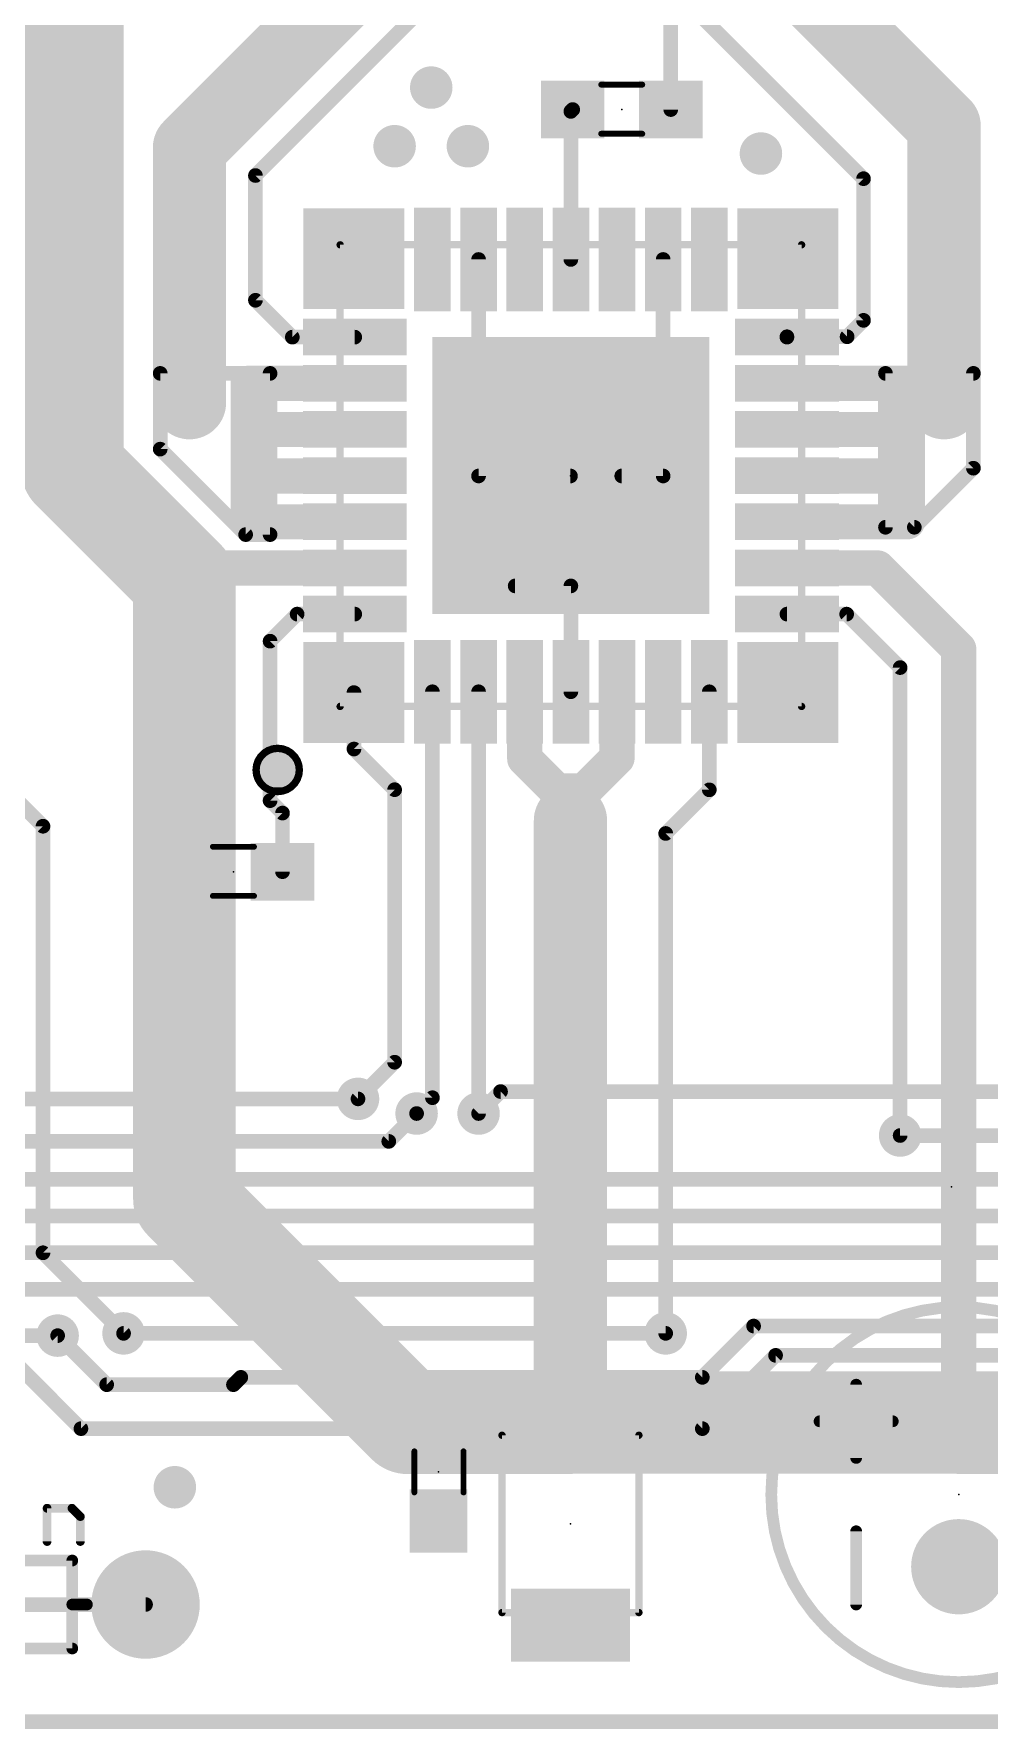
# Model space of a CAD drawing. Extents: x -8 to 102, y -79 to 54.
# Drawn here: x 50.9 to 67.46, y -0.13 to 29.25 of the extents above; entities that cross this region are included whole.
import ezdxf

# ---------------------------------------------------------------- set-up
doc = ezdxf.new("R2010")
doc.units = 0
for name, color, linetype in [('1', 12, 'CONTINUOUS'), ('16', 132, 'CONTINUOUS'), ('17', 110, 'CONTINUOUS'), ('18', 110, 'CONTINUOUS'), ('20', 53, 'CONTINUOUS'), ('21', 41, 'CONTINUOUS'), ('23', 53, 'CONTINUOUS'), ('51', 53, 'CONTINUOUS')]:
    doc.layers.add(name, color=color, linetype=linetype)

# ---------------------------------------------------------------- blocks, each defined once
blk = doc.blocks.new('RECT')
blk.add_solid([(-0.5, -0.5), (0.5, -0.5), (-0.5, 0.5), (0.5, 0.5)])
blk = doc.blocks.new('SQUAREP')
blk.add_solid([(-0.5, -0.5), (0.5, -0.5), (-0.5, 0.5), (0.5, 0.5)])
blk = doc.blocks.new('ROUNDP')
at = {"const_width": 0.5}
blk.add_lwpolyline([(0, -0.25, 1), (0, 0.25, 1), (0, -0.25)], format="xyb", dxfattribs=at)
blk = doc.blocks.new('ROUNDV')
at = {"const_width": 0.5}
blk.add_lwpolyline([(0, -0.25, 1), (0, 0.25, 1), (0, -0.25)], format="xyb", dxfattribs=at)

msp = doc.modelspace()

# ---------------------------------------------------------------- linework, layer by layer
at = {"layer": '1'}
for points, const_width in [([(51.562, 38.862), (51.562, 21.717)], 1.778), ([(53.594, 27.2809), (56.515, 30.2019)], 1.27), ([(66.675, 27.6619), (64.135, 30.2019)], 1.27), ([(57.658, 29.718), (54.737, 26.797)], 0.254), ([(61.937, 27.94), (61.937, 29.718)], 0.254), ([(65.278, 26.7419), (62.3019, 29.718)], 0.254), ([(66.675, 22.86), (66.675, 27.6619)], 1.27), ([(53.594, 22.86), (53.594, 27.2809)], 1.27), ([(60.237, 27.94), (60.205, 27.908)], 0.254), ([(60.205, 27.908), (60.205, 25.342)], 0.254), ([(54.737, 24.6352), (54.737, 26.797)], 0.254), ([(65.278, 26.7419), (65.278, 24.287)], 0.254), ([(58.605, 25.342), (58.605, 21.59)], 0.254), ([(61.805, 25.342), (61.805, 21.59)], 0.254), ([(55.3762, 23.996), (54.737, 24.6352)], 0.254), ([(65.278, 24.287), (64.994, 24.003)], 0.254), ([(56.459, 23.996), (55.3762, 23.996)], 0.254), ([(64.994, 24.003), (63.951, 24.003)], 0.254), ([(63.951, 24.003), (63.951, 23.996)], 0.254), ([(53.086, 23.368), (53.086, 22.0551)], 0.254), ([(54.991, 23.368), (53.086, 23.368)], 0.254), ([(56.459, 23.196), (54.61, 23.196)], 0.6096), ([(54.61, 22.396), (54.61, 23.196)], 0.6096), ([(54.991, 20.574), (54.991, 23.368)], 0.254), ([(63.951, 23.196), (66.04, 23.196)], 0.6096), ([(65.659, 23.368), (65.659, 20.701)], 0.254), ([(67.183, 23.368), (65.659, 23.368)], 0.254), ([(66.04, 22.396), (66.04, 23.196)], 0.6096), ([(67.183, 21.7249), (67.183, 23.368)], 0.254), ([(54.61, 22.396), (54.61, 21.59)], 0.6096), ([(56.459, 22.396), (54.61, 22.396)], 0.6096), ([(63.951, 22.396), (66.04, 22.396)], 0.6096), ([(66.04, 22.396), (66.04, 21.59)], 0.6096), ([(51.562, 21.717), (53.1495, 20.1295)], 1.778), ([(53.086, 22.0551), (54.5671, 20.574)], 0.254), ([(54.61, 21.59), (54.61, 20.796)], 0.6096), ([(56.459, 21.59), (54.61, 21.59)], 0.6096), ([(56.459, 21.596), (56.459, 21.59)], 0.6096), ([(63.951, 21.596), (63.951, 21.59)], 0.6096), ([(63.951, 21.59), (66.04, 21.59)], 0.6096), ([(66.04, 21.59), (66.04, 20.796)], 0.6096), ([(66.1591, 20.701), (67.183, 21.7249)], 0.254), ([(58.605, 21.59), (60.198, 21.59)], 0.254), ([(61.805, 21.59), (61.087, 21.59)], 0.254), ([(53.1495, 20.1295), (53.506, 19.773)], 1.778), ([(54.61, 20.796), (56.459, 20.796)], 0.6096), ([(66.04, 20.796), (63.951, 20.796)], 0.6096), ([(53.506, 19.773), (53.506, 14.732)], 1.778), ([(54.5671, 20.574), (54.991, 20.574)], 0.254), ([(65.659, 20.701), (66.1591, 20.701)], 0.254), ([(56.459, 19.996), (53.283, 19.996)], 0.6096), ([(63.951, 19.996), (65.5229, 19.996)], 0.6096), ([(65.5229, 19.996), (66.929, 18.5899)], 0.6096), ([(60.205, 19.685), (59.2392, 19.685)], 0.254), ([(60.205, 17.85), (60.205, 19.685)], 0.254), ([(55.4597, 19.196), (54.991, 18.7273)], 0.254), ([(56.459, 19.196), (55.4597, 19.196)], 0.254), ([(64.9865, 19.196), (63.951, 19.196)], 0.254), ([(65.913, 18.2695), (64.9865, 19.196)], 0.254), ([(54.991, 18.7273), (54.991, 15.963)], 0.254), ([(66.929, 18.5899), (66.929, 5.187)], 0.6096), ([(65.913, 10.16), (65.913, 18.2695)], 0.254), ([(56.445, 17.836), (56.445, 16.858)], 0.254), ([(57.805, 17.85), (57.805, 10.815)], 0.254), ([(58.605, 17.85), (58.605, 10.541)], 0.254), ([(59.405, 16.6902), (59.405, 17.85)], 0.6096), ([(61.005, 17.85), (61.005, 16.7005)], 0.6096), ([(62.605, 17.85), (62.605, 16.1508)], 0.254), ([(56.445, 16.858), (57.15, 16.153)], 0.254), ([(59.9662, 16.129), (59.405, 16.6902)], 0.6096), ([(61.005, 16.7005), (60.4335, 16.129)], 0.6096), ([(51.054, 15.5197), (50.3747, 16.1991)], 0.254), ([(57.15, 16.153), (57.15, 11.43)], 0.254), ([(60.198, 15.621), (60.198, 5.184)], 1.27), ([(59.9662, 16.129), (60.198, 16.129)], 0.6096), ([(60.4335, 16.129), (60.198, 16.129)], 0.6096), ([(60.198, 16.129), (60.198, 15.621)], 0.6096), ([(61.849, 15.3948), (62.605, 16.1508)], 0.254), ([(54.991, 15.963), (55.206, 15.748)], 0.254), ([(55.206, 15.748), (55.206, 14.732)], 0.254), ([(51.054, 8.128), (51.054, 15.5197)], 0.254), ([(53.506, 9.0542), (53.506, 14.732)], 1.778), ([(61.849, 6.731), (61.849, 15.3948)], 0.254), ([(57.15, 11.43), (56.515, 10.795)], 0.254), ([(57.805, 10.815), (57.531, 10.541)], 0.254), ([(57.3795, 5.1807), (53.506, 9.0542)], 1.778), ([(52.451, 6.731), (51.054, 8.128)], 0.254), ([(51.308, 6.692), (50.038, 6.692)], 0.254), ([(57.912, 5.1807), (57.3795, 5.1807)], 1.778), ([(57.912, 5.1807), (57.912, 5.184)], 1.778), ([(57.912, 5.184), (60.198, 5.184)], 1.778), ([(60.198, 5.184), (60.198, 5.187)], 1.778), ([(60.198, 5.187), (66.929, 5.187)], 1.778), ([(66.929, 5.187), (66.929, 5.184)], 1.778), ([(66.929, 5.184), (69.127, 5.184)], 1.778), ([(49.4284, 2.032), (52.832, 2.032)], 0.254), ([(0, 0), (101.6, 0)], 0.254)]:
    msp.add_lwpolyline(points, dxfattribs=dict(at, const_width=const_width))
for points, const_width in [([(66.9925, 27.6619, 1), (66.3575, 27.6619)], 0.635), ([(66.4505, 27.4374, 1), (66.8995, 27.8864)], 0.635), ([(53.9115, 27.2809, 1), (53.2765, 27.2809)], 0.635), ([(60.2685, 27.908, 1), (60.1415, 27.908)], 0.127), ([(60.1601, 27.9529, 1), (60.2499, 27.8631)], 0.127), ([(60.2819, 27.8951, 1), (60.1921, 27.9849)], 0.127), ([(61.8735, 27.94, 1), (62.0005, 27.94)], 0.127), ([(53.3695, 27.5054, 1), (53.8185, 27.0564)], 0.635), ([(54.8005, 26.797, 1), (54.6735, 26.797)], 0.127), ([(54.6921, 26.8419, 1), (54.7819, 26.7521)], 0.127), ([(65.3415, 26.7419, 1), (65.2145, 26.7419)], 0.127), ([(65.2331, 26.697, 1), (65.3229, 26.7868)], 0.127), ([(58.6685, 25.342, 1), (58.5415, 25.342)], 0.127), ([(60.1415, 25.342, 1), (60.2685, 25.342)], 0.127), ([(61.8685, 25.342, 1), (61.7415, 25.342)], 0.127), ([(54.7819, 24.6801, 1), (54.6921, 24.5903)], 0.127), ([(54.6735, 24.6352, 1), (54.8005, 24.6352)], 0.127), ([(65.3229, 24.2421, 1), (65.2331, 24.3319)], 0.127), ([(55.3762, 24.0595, 1), (55.3762, 23.9325)], 0.127), ([(55.3313, 23.9511, 1), (55.4211, 24.0409)], 0.127), ([(56.459, 23.9325, 1), (56.459, 24.0595)], 0.127), ([(63.951, 24.0665, 1), (63.951, 23.9395)], 0.127), ([(64.0145, 24.003, 1), (63.8875, 24.003)], 0.127), ([(64.9491, 24.0479, 1), (65.0389, 23.9581)], 0.127), ([(64.994, 23.9395, 1), (64.994, 24.0665)], 0.127), ([(65.2145, 24.287, 1), (65.3415, 24.287)], 0.127), ([(63.8875, 23.996, 1), (64.0145, 23.996)], 0.127), ([(53.1495, 23.368, 1), (53.0225, 23.368)], 0.127), ([(53.086, 23.4315, 1), (53.086, 23.3045)], 0.127), ([(54.61, 23.3484, 1), (54.61, 23.0436)], 0.3048), ([(54.7624, 23.196, 1), (54.4576, 23.196)], 0.3048), ([(55.0545, 23.368, 1), (54.9275, 23.368)], 0.127), ([(54.991, 23.3045, 1), (54.991, 23.4315)], 0.127), ([(56.459, 23.0436, 1), (56.459, 23.3484)], 0.3048), ([(63.951, 23.3484, 1), (63.951, 23.0436)], 0.3048), ([(65.7225, 23.368, 1), (65.5955, 23.368)], 0.127), ([(65.659, 23.4315, 1), (65.659, 23.3045)], 0.127), ([(66.1924, 23.196, 1), (65.8876, 23.196)], 0.3048), ([(66.04, 23.0436, 1), (66.04, 23.3484)], 0.3048), ([(67.2465, 23.368, 1), (67.1195, 23.368)], 0.127), ([(67.183, 23.3045, 1), (67.183, 23.4315)], 0.127), ([(53.2765, 22.86, 1), (53.9115, 22.86)], 0.635), ([(66.3575, 22.86, 1), (66.9925, 22.86)], 0.635), ([(54.7624, 22.396, 1), (54.4576, 22.396)], 0.3048), ([(54.61, 22.5484, 1), (54.61, 22.2436)], 0.3048), ([(56.459, 22.2436, 1), (56.459, 22.5484)], 0.3048), ([(63.951, 22.5484, 1), (63.951, 22.2436)], 0.3048), ([(66.1924, 22.396, 1), (65.8876, 22.396)], 0.3048), ([(66.04, 22.2436, 1), (66.04, 22.5484)], 0.3048), ([(51.8763, 22.0313, 1), (51.2477, 21.4027)], 0.889), ([(54.4576, 22.396, 1), (54.7624, 22.396)], 0.3048), ([(65.8876, 22.396, 1), (66.1924, 22.396)], 0.3048), ([(51.1175, 21.717, 1), (52.0065, 21.717)], 0.889), ([(53.1309, 22.1, 1), (53.0411, 22.0102)], 0.127), ([(53.0225, 22.0551, 1), (53.1495, 22.0551)], 0.127), ([(54.7624, 21.59, 1), (54.4576, 21.59)], 0.3048), ([(54.61, 21.7424, 1), (54.61, 21.4376)], 0.3048), ([(54.4576, 21.59, 1), (54.7624, 21.59)], 0.3048), ([(56.6114, 21.596, 1), (56.3066, 21.596)], 0.3048), ([(56.3066, 21.59, 1), (56.6114, 21.59)], 0.3048), ([(56.459, 21.4376, 1), (56.459, 21.7424)], 0.3048), ([(64.1034, 21.596, 1), (63.7986, 21.596)], 0.3048), ([(63.951, 21.7424, 1), (63.951, 21.4376)], 0.3048), ([(63.7986, 21.59, 1), (64.1034, 21.59)], 0.3048), ([(66.1924, 21.59, 1), (65.8876, 21.59)], 0.3048), ([(65.8876, 21.59, 1), (66.1924, 21.59)], 0.3048), ([(66.04, 21.4376, 1), (66.04, 21.7424)], 0.3048), ([(67.1195, 21.7249, 1), (67.2465, 21.7249)], 0.127), ([(67.2279, 21.68, 1), (67.1381, 21.7698)], 0.127), ([(58.605, 21.6535, 1), (58.605, 21.5265)], 0.127), ([(58.5415, 21.59, 1), (58.6685, 21.59)], 0.127), ([(60.198, 21.5265, 1), (60.198, 21.6535)], 0.127), ([(61.087, 21.6535, 1), (61.087, 21.5265)], 0.127), ([(61.7415, 21.59, 1), (61.8685, 21.59)], 0.127), ([(61.805, 21.5265, 1), (61.805, 21.6535)], 0.127), ([(53.4638, 20.4438, 1), (52.8352, 19.8152)], 0.889), ([(52.8352, 19.8152, 1), (53.4638, 20.4438)], 0.889), ([(54.61, 20.9484, 1), (54.61, 20.6436)], 0.3048), ([(54.4576, 20.796, 1), (54.7624, 20.796)], 0.3048), ([(56.459, 20.6436, 1), (56.459, 20.9484)], 0.3048), ([(63.951, 20.9484, 1), (63.951, 20.6436)], 0.3048), ([(65.8876, 20.796, 1), (66.1924, 20.796)], 0.3048), ([(66.04, 20.6436, 1), (66.04, 20.9484)], 0.3048), ([(53.9505, 19.773, 1), (53.0615, 19.773)], 0.889), ([(54.5671, 20.6375, 1), (54.5671, 20.5105)], 0.127), ([(54.5222, 20.5291, 1), (54.612, 20.6189)], 0.127), ([(54.9275, 20.574, 1), (55.0545, 20.574)], 0.127), ([(54.991, 20.5105, 1), (54.991, 20.6375)], 0.127), ([(65.659, 20.7645, 1), (65.659, 20.6375)], 0.127), ([(65.5955, 20.701, 1), (65.7225, 20.701)], 0.127), ([(66.1142, 20.7459, 1), (66.204, 20.6561)], 0.127), ([(66.1591, 20.6375, 1), (66.1591, 20.7645)], 0.127), ([(53.1917, 19.4587, 1), (53.8203, 20.0873)], 0.889), ([(53.1495, 20.1295, 0.4142), (53.283, 19.996)], 0.6096), ([(53.3019, 20.1295, 1), (52.9971, 20.1295)], 0.3048), ([(53.283, 20.1484, 1), (53.283, 19.8436)], 0.3048), ([(53.283, 19.8436, 1), (53.283, 20.1484)], 0.3048), ([(56.459, 19.8436, 1), (56.459, 20.1484)], 0.3048), ([(63.951, 20.1484, 1), (63.951, 19.8436)], 0.3048), ([(65.6306, 20.1038, 1), (65.4151, 19.8882)], 0.3048), ([(65.5229, 19.8436, 1), (65.5229, 20.1484)], 0.3048), ([(59.2392, 19.7485, 1), (59.2392, 19.6215)], 0.127), ([(60.2685, 19.685, 1), (60.1415, 19.685)], 0.127), ([(60.205, 19.6215, 1), (60.205, 19.7485)], 0.127), ([(55.4597, 19.2595, 1), (55.4597, 19.1325)], 0.127), ([(55.5046, 19.1511, 1), (55.4148, 19.2409)], 0.127), ([(56.459, 19.1325, 1), (56.459, 19.2595)], 0.127), ([(63.951, 19.2595, 1), (63.951, 19.1325)], 0.127), ([(65.0314, 19.2409, 1), (64.9416, 19.1511)], 0.127), ([(64.9865, 19.1325, 1), (64.9865, 19.2595)], 0.127), ([(55.0545, 18.7273, 1), (54.9275, 18.7273)], 0.127), ([(54.9461, 18.7722, 1), (55.0359, 18.6824)], 0.127), ([(67.0814, 18.5899, 1), (66.7766, 18.5899)], 0.3048), ([(66.8212, 18.4821, 1), (67.0368, 18.6976)], 0.3048), ([(65.9765, 18.2695, 1), (65.8495, 18.2695)], 0.127), ([(65.8681, 18.2246, 1), (65.9579, 18.3144)], 0.127), ([(56.5085, 17.836, 1), (56.3815, 17.836)], 0.127), ([(57.8685, 17.85, 1), (57.7415, 17.85)], 0.127), ([(58.6685, 17.85, 1), (58.5415, 17.85)], 0.127), ([(59.5574, 17.85, 1), (59.2526, 17.85)], 0.3048), ([(61.1574, 17.85, 1), (60.8526, 17.85)], 0.3048), ([(62.6685, 17.85, 1), (62.5415, 17.85)], 0.127), ([(60.1415, 17.85, 1), (60.2685, 17.85)], 0.127), ([(56.4899, 16.9029, 1), (56.4001, 16.8131)], 0.127), ([(56.3815, 16.858, 1), (56.5085, 16.858)], 0.127), ([(59.5128, 16.7979, 1), (59.2972, 16.5824)], 0.3048), ([(59.2526, 16.6902, 1), (59.5574, 16.6902)], 0.3048), ([(60.8526, 16.7005, 1), (61.1574, 16.7005)], 0.3048), ([(61.1128, 16.5928, 1), (60.8972, 16.8083)], 0.3048), ([(57.2135, 16.153, 1), (57.0865, 16.153)], 0.127), ([(57.1051, 16.1081, 1), (57.1949, 16.1979)], 0.127), ([(60.5155, 15.621, 1), (59.8805, 15.621)], 0.635), ([(59.9662, 16.2814, 1), (59.9662, 15.9766)], 0.3048), ([(59.8584, 16.0212, 1), (60.0739, 16.2368)], 0.3048), ([(60.198, 16.2814, 1), (60.198, 15.9766)], 0.3048), ([(60.3504, 16.129, 1), (60.0456, 16.129)], 0.3048), ([(60.198, 15.9766, 1), (60.198, 16.2814)], 0.3048), ([(60.3257, 16.2368, 1), (60.5412, 16.0212)], 0.3048), ([(60.4335, 15.9766, 1), (60.4335, 16.2814)], 0.3048), ([(62.5415, 16.1508, 1), (62.6685, 16.1508)], 0.127), ([(62.6499, 16.1059, 1), (62.5601, 16.1957)], 0.127), ([(55.0359, 16.0079, 1), (54.9461, 15.9181)], 0.127), ([(54.9275, 15.963, 1), (55.0545, 15.963)], 0.127), ([(55.2695, 15.748, 1), (55.1425, 15.748)], 0.127), ([(51.1175, 15.5197, 1), (50.9905, 15.5197)], 0.127), ([(51.0091, 15.4748, 1), (51.0989, 15.5646)], 0.127), ([(53.9505, 14.732, 1), (53.0615, 14.732)], 0.889), ([(55.1611, 15.7031, 1), (55.2509, 15.7929)], 0.127), ([(60.0456, 15.621, 1), (60.3504, 15.621)], 0.3048), ([(61.9125, 15.3948, 1), (61.7855, 15.3948)], 0.127), ([(61.8041, 15.4397, 1), (61.8939, 15.3499)], 0.127), ([(53.0615, 14.732, 1), (53.9505, 14.732)], 0.889), ([(55.1425, 14.732, 1), (55.2695, 14.732)], 0.127), ([(57.0865, 11.43, 1), (57.2135, 11.43)], 0.127), ([(57.1949, 11.3851, 1), (57.1051, 11.4749)], 0.127), ([(56.4701, 10.8399, 1), (56.5599, 10.7501)], 0.127), ([(57.7415, 10.815, 1), (57.8685, 10.815)], 0.127), ([(57.8499, 10.7701, 1), (57.7601, 10.8599)], 0.127), ([(57.4861, 10.5859, 1), (57.5759, 10.4961)], 0.127), ([(58.5415, 10.541, 1), (58.6685, 10.541)], 0.127), ([(65.8495, 10.16, 1), (65.9765, 10.16)], 0.127), ([(53.8203, 9.3685, 1), (53.1917, 8.7399)], 0.889), ([(53.0615, 9.0542, 1), (53.9505, 9.0542)], 0.889), ([(51.0989, 8.1729, 1), (51.0091, 8.0831)], 0.127), ([(50.9905, 8.128, 1), (51.1175, 8.128)], 0.127), ([(51.308, 6.6285, 1), (51.308, 6.7555)], 0.127), ([(52.4061, 6.6861, 1), (52.4959, 6.7759)], 0.127), ([(61.7855, 6.731, 1), (61.9125, 6.731)], 0.127), ([(57.3795, 5.6252, 1), (57.3795, 4.7362)], 0.889), ([(57.0652, 4.8664, 1), (57.6938, 5.495)], 0.889), ([(58.3565, 5.184, 1), (57.4675, 5.184)], 0.889), ([(57.912, 5.6285, 1), (57.912, 4.7395)], 0.889), ([(57.912, 4.7362, 1), (57.912, 5.6252)], 0.889), ([(60.6425, 5.187, 1), (59.7535, 5.187)], 0.889), ([(60.198, 5.6315, 1), (60.198, 4.7425)], 0.889), ([(60.198, 4.7395, 1), (60.198, 5.6285)], 0.889), ([(67.3735, 5.187, 1), (66.4845, 5.187)], 0.889), ([(66.929, 5.6285, 1), (66.929, 4.7395)], 0.889), ([(66.929, 4.7425, 1), (66.929, 5.6315)], 0.889), ([(57.4675, 5.1807, 1), (58.3565, 5.1807)], 0.889), ([(59.7535, 5.184, 1), (60.6425, 5.184)], 0.889), ([(66.4845, 5.184, 1), (67.3735, 5.184)], 0.889), ([(59.8805, 5.184, 1), (60.5155, 5.184)], 0.635), ([(66.7766, 5.187, 1), (67.0814, 5.187)], 0.3048), ([(52.832, 1.9685, 1), (52.832, 2.0955)], 0.127)]:
    msp.add_lwpolyline(points, format="xyb", dxfattribs=dict(at, const_width=const_width))
at = {"layer": '16', "const_width": 0.254}
for points in [[(56.515, 10.795), (38.735, 10.795)], [(58.605, 10.541), (58.986, 10.922)], [(58.986, 10.922), (73.845, 10.922)], [(57.0484, 10.0584), (57.531, 10.541)], [(67.945, 10.16), (65.913, 10.16)], [(57.0484, 10.0584), (38.1307, 10.0584)], [(68.58, 9.398), (37.4673, 9.398)], [(72.918, 8.763), (36.9045, 8.763)], [(73.66, 8.128), (36.322, 8.128)], [(35.687, 7.493), (74.168, 7.493)], [(51.7119, 5.08), (50.0999, 6.692)], [(52.158, 5.842), (51.308, 6.692)], [(52.451, 6.731), (61.849, 6.731)], [(62.484, 5.969), (63.373, 6.858)], [(63.373, 6.858), (79.248, 6.858)], [(63.754, 6.35), (62.484, 5.08)], [(68.58, 6.35), (63.754, 6.35)], [(54.356, 5.842), (52.158, 5.842)], [(54.356, 5.842), (54.483, 5.969)], [(54.483, 5.969), (62.484, 5.969)], [(62.484, 5.08), (51.7119, 5.08)], [(0, 0), (101.6, 0)]]:
    msp.add_lwpolyline(points, dxfattribs=at)
at = {"layer": '16', "const_width": 0.127}
for points in [[(56.515, 10.7315, 1), (56.515, 10.8585)], [(58.986, 10.9855, 1), (58.986, 10.8585)], [(59.0309, 10.8771, 1), (58.9411, 10.9669)], [(57.5759, 10.4961, 1), (57.4861, 10.5859)], [(58.5601, 10.5859, 1), (58.6499, 10.4961)], [(65.913, 10.2235, 1), (65.913, 10.0965)], [(57.0035, 10.1033, 1), (57.0933, 10.0135)], [(57.0484, 9.9949, 1), (57.0484, 10.1219)], [(51.3529, 6.7369, 1), (51.2631, 6.6471)], [(52.451, 6.7945, 1), (52.451, 6.6675)], [(61.849, 6.6675, 1), (61.849, 6.7945)], [(63.373, 6.9215, 1), (63.373, 6.7945)], [(63.4179, 6.8131, 1), (63.3281, 6.9029)], [(63.754, 6.4135, 1), (63.754, 6.2865)], [(63.7989, 6.3051, 1), (63.7091, 6.3949)], [(52.158, 5.9055, 1), (52.158, 5.7785)], [(52.1131, 5.7971, 1), (52.2029, 5.8869)], [(54.3111, 5.8869, 1), (54.4009, 5.7971)], [(54.356, 5.7785, 1), (54.356, 5.9055)], [(54.483, 6.0325, 1), (54.483, 5.9055)], [(54.5279, 5.9241, 1), (54.4381, 6.0139)], [(62.4391, 6.0139, 1), (62.5289, 5.9241)], [(62.484, 5.9055, 1), (62.484, 6.0325)], [(51.7119, 5.1435, 1), (51.7119, 5.0165)], [(51.667, 5.0351, 1), (51.7568, 5.1249)], [(62.4391, 5.1249, 1), (62.5289, 5.0351)], [(62.484, 5.0165, 1), (62.484, 5.1435)]]:
    msp.add_lwpolyline(points, format="xyb", dxfattribs=at)
at = {"layer": '20', "const_width": 0.2032}
msp.add_lwpolyline([(0, 0), (101.6, 0)], dxfattribs=at)
at = {"layer": '21'}
for points, const_width in [([(54.7849, 16.6577), (54.8296, 16.7288)], 0.127), ([(54.8296, 16.7288), (54.889, 16.7882)], 0.127), ([(54.8648, 16.764), (55.3808, 16.764)], 0.127), ([(54.889, 16.7882), (54.9601, 16.8329)], 0.127), ([(54.9601, 16.8329), (55.0394, 16.8606)], 0.127), ([(55.0394, 16.8606), (55.1228, 16.87)], 0.127), ([(55.1228, 16.87), (55.2062, 16.8606)], 0.127), ([(55.2062, 16.8606), (55.2855, 16.8329)], 0.127), ([(55.2855, 16.8329), (55.3566, 16.7882)], 0.127), ([(55.3566, 16.7882), (55.416, 16.7288)], 0.127), ([(55.416, 16.7288), (55.4607, 16.6577)], 0.127), ([(54.7478, 16.495), (54.7572, 16.5784)], 0.127), ([(54.7572, 16.4116), (54.7478, 16.495)], 0.127), ([(54.7495, 16.51), (55.4961, 16.51)], 0.127), ([(54.7572, 16.5784), (54.7849, 16.6577)], 0.127), ([(54.7849, 16.3323), (54.7572, 16.4116)], 0.127), ([(54.7777, 16.637), (55.4679, 16.637)], 0.127), ([(55.4607, 16.6577), (55.4884, 16.5784)], 0.127), ([(55.4884, 16.4116), (55.4607, 16.3323)], 0.127), ([(55.4884, 16.5784), (55.4978, 16.495)], 0.127), ([(55.4978, 16.495), (55.4884, 16.4116)], 0.127), ([(54.7672, 16.383), (55.4784, 16.383)], 0.127), ([(54.8296, 16.2612), (54.7849, 16.3323)], 0.127), ([(54.889, 16.2018), (54.8296, 16.2612)], 0.127), ([(54.8348, 16.256), (55.4108, 16.256)], 0.127), ([(54.9601, 16.1571), (54.889, 16.2018)], 0.127), ([(55.0394, 16.1294), (54.9601, 16.1571)], 0.127), ([(55.1228, 16.12), (55.0394, 16.1294)], 0.127), ([(55.0429, 16.129), (55.2027, 16.129)], 0.127), ([(55.2062, 16.1294), (55.1228, 16.12)], 0.127), ([(55.2855, 16.1571), (55.2062, 16.1294)], 0.127), ([(55.3566, 16.2018), (55.2855, 16.1571)], 0.127), ([(55.416, 16.2612), (55.3566, 16.2018)], 0.127), ([(55.4607, 16.3323), (55.416, 16.2612)], 0.127), ([(65.151, 5.842), (65.151, 4.572)], 0.2032), ([(64.516, 5.207), (65.786, 5.207)], 0.2032), ([(51.1252, 3.1242), (51.1252, 3.7004)], 0.1524), ([(51.1252, 3.7004), (51.5573, 3.7004)], 0.1524), ([(51.5573, 3.7004), (51.7014, 3.5564)], 0.1524), ([(51.7014, 3.5564), (51.7014, 3.1242)], 0.1524), ([(65.151, 3.302), (65.151, 2.032)], 0.2032), ([(46.482, 2.794), (51.562, 2.794)], 0.2032), ([(51.562, 2.794), (51.562, 2.032)], 0.2032), ([(51.562, 2.032), (51.562, 1.27)], 0.2032), ([(51.562, 2.032), (51.816, 2.032)], 0.2032), ([(51.562, 1.27), (46.482, 1.27)], 0.2032)]:
    msp.add_lwpolyline(points, dxfattribs=dict(at, const_width=const_width))
for points, const_width in [([(54.8072, 16.7513, 1), (54.8521, 16.7064)], 0.0635), ([(54.8565, 16.7119, 1), (54.8027, 16.7457)], 0.0635), ([(54.8648, 16.7957, 1), (54.8648, 16.7323)], 0.0635), ([(54.8721, 16.8151, 1), (54.9059, 16.7613)], 0.0635), ([(54.9114, 16.7657, 1), (54.8665, 16.8106)], 0.0635), ([(54.9496, 16.8628, 1), (54.9706, 16.8029)], 0.0635), ([(54.977, 16.806, 1), (54.9432, 16.8597)], 0.0635), ([(55.0358, 16.8921, 1), (55.0429, 16.829)], 0.0635), ([(55.0498, 16.8306, 1), (55.0289, 16.8906)], 0.0635), ([(55.1264, 16.9016, 1), (55.1192, 16.8384)], 0.0635), ([(55.1264, 16.8384, 1), (55.1192, 16.9016)], 0.0635), ([(55.2167, 16.8906, 1), (55.1958, 16.8306)], 0.0635), ([(55.2027, 16.829, 1), (55.2098, 16.8921)], 0.0635), ([(55.3024, 16.8597, 1), (55.2686, 16.806)], 0.0635), ([(55.275, 16.8029, 1), (55.296, 16.8628)], 0.0635), ([(55.3791, 16.8106, 1), (55.3342, 16.7657)], 0.0635), ([(55.3397, 16.7613, 1), (55.3735, 16.8151)], 0.0635), ([(55.3808, 16.7323, 1), (55.3808, 16.7957)], 0.0635), ([(55.4429, 16.7457, 1), (55.3891, 16.7119)], 0.0635), ([(55.3935, 16.7064, 1), (55.4384, 16.7513)], 0.0635), ([(54.7794, 16.4986, 1), (54.7162, 16.4914)], 0.0635), ([(54.7162, 16.4986, 1), (54.7794, 16.4914)], 0.0635), ([(54.7495, 16.5418, 1), (54.7495, 16.4783)], 0.0635), ([(54.7272, 16.5889, 1), (54.7872, 16.568)], 0.0635), ([(54.7872, 16.422, 1), (54.7272, 16.4011)], 0.0635), ([(54.7888, 16.5749, 1), (54.7257, 16.582)], 0.0635), ([(54.7777, 16.6687, 1), (54.7777, 16.6053)], 0.0635), ([(54.7581, 16.6746, 1), (54.8118, 16.6408)], 0.0635), ([(54.8149, 16.6472, 1), (54.755, 16.6682)], 0.0635), ([(55.4906, 16.6682, 1), (55.4307, 16.6472)], 0.0635), ([(55.4338, 16.6408, 1), (55.4875, 16.6746)], 0.0635), ([(55.5199, 16.582, 1), (55.4568, 16.5749)], 0.0635), ([(55.4584, 16.568, 1), (55.5184, 16.5889)], 0.0635), ([(55.5184, 16.4011, 1), (55.4584, 16.422)], 0.0635), ([(55.5294, 16.4914, 1), (55.4662, 16.4986)], 0.0635), ([(55.4662, 16.4914, 1), (55.5294, 16.4986)], 0.0635), ([(55.4679, 16.6053, 1), (55.4679, 16.6687)], 0.0635), ([(55.4961, 16.4783, 1), (55.4961, 16.5418)], 0.0635), ([(54.7257, 16.408, 1), (54.7888, 16.4151)], 0.0635), ([(54.7672, 16.4147, 1), (54.7672, 16.3513)], 0.0635), ([(54.8118, 16.3492, 1), (54.7581, 16.3154)], 0.0635), ([(54.755, 16.3218, 1), (54.8149, 16.3428)], 0.0635), ([(54.8521, 16.2836, 1), (54.8072, 16.2387)], 0.0635), ([(54.8027, 16.2443, 1), (54.8565, 16.2781)], 0.0635), ([(54.8348, 16.2877, 1), (54.8348, 16.2243)], 0.0635), ([(54.9059, 16.2287, 1), (54.8721, 16.1749)], 0.0635), ([(54.8665, 16.1794, 1), (54.9114, 16.2243)], 0.0635), ([(54.9706, 16.1871, 1), (54.9496, 16.1272)], 0.0635), ([(54.9432, 16.1303, 1), (54.977, 16.184)], 0.0635), ([(55.0429, 16.161, 1), (55.0358, 16.0979)], 0.0635), ([(55.0429, 16.1608, 1), (55.0429, 16.0973)], 0.0635), ([(55.0289, 16.0994, 1), (55.0498, 16.1594)], 0.0635), ([(55.1192, 16.1516, 1), (55.1264, 16.0884)], 0.0635), ([(55.1192, 16.0884, 1), (55.1264, 16.1516)], 0.0635), ([(55.1958, 16.1594, 1), (55.2167, 16.0994)], 0.0635), ([(55.2098, 16.0979, 1), (55.2027, 16.161)], 0.0635), ([(55.2027, 16.0973, 1), (55.2027, 16.1608)], 0.0635), ([(55.2686, 16.184, 1), (55.3024, 16.1303)], 0.0635), ([(55.296, 16.1272, 1), (55.275, 16.1871)], 0.0635), ([(55.3342, 16.2243, 1), (55.3791, 16.1794)], 0.0635), ([(55.3735, 16.1749, 1), (55.3397, 16.2287)], 0.0635), ([(55.3891, 16.2781, 1), (55.4429, 16.2443)], 0.0635), ([(55.4384, 16.2387, 1), (55.3935, 16.2836)], 0.0635), ([(55.4108, 16.2243, 1), (55.4108, 16.2877)], 0.0635), ([(55.4307, 16.3428, 1), (55.4906, 16.3218)], 0.0635), ([(55.4875, 16.3154, 1), (55.4338, 16.3492)], 0.0635), ([(55.4568, 16.4151, 1), (55.5199, 16.408)], 0.0635), ([(55.4784, 16.3513, 1), (55.4784, 16.4147)], 0.0635), ([(66.929, 0.687, 1), (66.929, 7.187, 1), (66.929, 0.687)], 0.2032), ([(65.2018, 5.842, 1), (65.1002, 5.842)], 0.1016), ([(64.516, 5.2578, 1), (64.516, 5.1562)], 0.1016), ([(65.786, 5.1562, 1), (65.786, 5.2578)], 0.1016), ([(65.1002, 4.572, 1), (65.2018, 4.572)], 0.1016), ([(51.1633, 3.7004, 1), (51.0871, 3.7004)], 0.0762), ([(51.1252, 3.7385, 1), (51.1252, 3.6623)], 0.0762), ([(51.5843, 3.7274, 1), (51.5304, 3.6735)], 0.0762), ([(51.5573, 3.6623, 1), (51.5573, 3.7385)], 0.0762), ([(51.7395, 3.5564, 1), (51.6633, 3.5564)], 0.0762), ([(51.6744, 3.5294, 1), (51.7283, 3.5833)], 0.0762), ([(65.2018, 3.302, 1), (65.1002, 3.302)], 0.1016), ([(51.0871, 3.1242, 1), (51.1633, 3.1242)], 0.0762), ([(51.6633, 3.1242, 1), (51.7395, 3.1242)], 0.0762), ([(51.6128, 2.794, 1), (51.5112, 2.794)], 0.1016), ([(51.562, 2.7432, 1), (51.562, 2.8448)], 0.1016), ([(51.6128, 2.032, 1), (51.5112, 2.032)], 0.1016), ([(51.562, 2.0828, 1), (51.562, 1.9812)], 0.1016), ([(51.5112, 2.032, 1), (51.6128, 2.032)], 0.1016), ([(51.816, 1.9812, 1), (51.816, 2.0828)], 0.1016), ([(65.1002, 2.032, 1), (65.2018, 2.032)], 0.1016), ([(51.5112, 1.27, 1), (51.6128, 1.27)], 0.1016), ([(51.562, 1.2192, 1), (51.562, 1.3208)], 0.1016)]:
    msp.add_lwpolyline(points, format="xyb", dxfattribs=dict(at, const_width=const_width))
at = {"layer": '23'}
for p in [(61.087, 27.94), (60.198, 21.59), (54.356, 14.732), (66.802, 9.271), (57.912, 4.3307), (66.929, 3.937), (60.198, 3.429)]:
    msp.add_point(p, dxfattribs=at)
at = {"layer": '51'}
for points, const_width in [([(60.731, 28.372), (61.443, 28.372)], 0.1016), ([(60.731, 27.521), (61.443, 27.521)], 0.1016), ([(64.205, 25.596), (56.205, 25.596)], 0.127), ([(56.205, 25.596), (56.205, 17.596)], 0.127), ([(64.205, 17.596), (64.205, 25.596)], 0.127), ([(56.205, 17.596), (64.205, 17.596)], 0.127), ([(54, 15.164), (54.712, 15.164)], 0.1016), ([(54, 14.313), (54.712, 14.313)], 0.1016), ([(59.0115, 1.8925), (59.0115, 4.9655)], 0.127), ([(59.0115, 4.9655), (61.3845, 4.9655)], 0.127), ([(61.3845, 4.9655), (61.3845, 1.8925)], 0.127), ([(57.493, 4.6867), (57.493, 3.9747)], 0.1016), ([(58.344, 4.6867), (58.344, 3.9747)], 0.1016), ([(61.3845, 1.8925), (59.0115, 1.8925)], 0.127)]:
    msp.add_lwpolyline(points, dxfattribs=dict(at, const_width=const_width))
for points, const_width in [([(60.731, 28.3974, 1), (60.731, 28.3466)], 0.0508), ([(61.443, 28.3466, 1), (61.443, 28.3974)], 0.0508), ([(60.731, 27.5464, 1), (60.731, 27.4956)], 0.0508), ([(61.443, 27.4956, 1), (61.443, 27.5464)], 0.0508), ([(56.2368, 25.596, 1), (56.1733, 25.596)], 0.0635), ([(56.205, 25.6277, 1), (56.205, 25.5643)], 0.0635), ([(64.2368, 25.596, 1), (64.1732, 25.596)], 0.0635), ([(64.205, 25.5643, 1), (64.205, 25.6277)], 0.0635), ([(56.205, 17.6277, 1), (56.205, 17.5643)], 0.0635), ([(56.1733, 17.596, 1), (56.2368, 17.596)], 0.0635), ([(64.1732, 17.596, 1), (64.2368, 17.596)], 0.0635), ([(64.205, 17.5643, 1), (64.205, 17.6277)], 0.0635), ([(54, 15.1894, 1), (54, 15.1386)], 0.0508), ([(54.712, 15.1386, 1), (54.712, 15.1894)], 0.0508), ([(54, 14.3384, 1), (54, 14.2876)], 0.0508), ([(54.712, 14.2876, 1), (54.712, 14.3384)], 0.0508), ([(59.0115, 4.9973, 1), (59.0115, 4.9338)], 0.0635), ([(59.0433, 4.9655, 1), (58.9798, 4.9655)], 0.0635), ([(61.4163, 4.9655, 1), (61.3528, 4.9655)], 0.0635), ([(61.3845, 4.9338, 1), (61.3845, 4.9973)], 0.0635), ([(57.5184, 4.6867, 1), (57.4676, 4.6867)], 0.0508), ([(58.3694, 4.6867, 1), (58.3186, 4.6867)], 0.0508), ([(57.4676, 3.9747, 1), (57.5184, 3.9747)], 0.0508), ([(58.3186, 3.9747, 1), (58.3694, 3.9747)], 0.0508), ([(59.0115, 1.9243, 1), (59.0115, 1.8608)], 0.0635), ([(58.9798, 1.8925, 1), (59.0433, 1.8925)], 0.0635), ([(61.3528, 1.8925, 1), (61.4163, 1.8925)], 0.0635), ([(61.3845, 1.8608, 1), (61.3845, 1.9243)], 0.0635)]:
    msp.add_lwpolyline(points, format="xyb", dxfattribs=dict(at, const_width=const_width))

# ---------------------------------------------------------------- block references
at = {"layer": '1', "xscale": 1.1}
for p in [(60.237, 27.94), (61.937, 27.94), (53.506, 14.732), (55.206, 14.732)]:
    msp.add_blockref('RECT', p, dxfattribs=at)
at = {"layer": '1'}
for p, xscale, yscale, rotation in [((56.445, 25.356), 1.75, 1.75, 90), ((57.805, 25.342), 1.8, 0.635, 270), ((58.605, 25.342), 1.8, 0.635, 270), ((59.405, 25.342), 1.8, 0.635, 270), ((60.205, 25.342), 1.8, 0.635, 270), ((61.005, 25.342), 1.8, 0.635, 270), ((61.805, 25.342), 1.8, 0.635, 270), ((62.605, 25.342), 1.8, 0.635, 270), ((63.965, 25.356), 1.75, 1.75, 90), ((56.459, 23.996), 1.8, 0.635, 180), ((63.951, 23.996), 1.8, 0.635, 180), ((60.205, 21.596), 4.8, 4.8, 90), ((56.459, 23.196), 1.8, 0.635, 180), ((63.951, 23.196), 1.8, 0.635, 180), ((56.459, 22.396), 1.8, 0.635, 180), ((63.951, 22.396), 1.8, 0.635, 180), ((56.459, 21.596), 1.8, 0.635, 180), ((63.951, 21.596), 1.8, 0.635, 180), ((56.459, 20.796), 1.8, 0.635, 180), ((63.951, 20.796), 1.8, 0.635, 180), ((56.459, 19.996), 1.8, 0.635, 180), ((63.951, 19.996), 1.8, 0.635, 180), ((56.459, 19.196), 1.8, 0.635, 180), ((63.951, 19.196), 1.8, 0.635, 180), ((56.445, 17.836), 1.75, 1.75, 90), ((57.805, 17.85), 1.8, 0.635, 270), ((58.605, 17.85), 1.8, 0.635, 270), ((59.405, 17.85), 1.8, 0.635, 270), ((60.205, 17.85), 1.8, 0.635, 270), ((61.005, 17.85), 1.8, 0.635, 270), ((61.805, 17.85), 1.8, 0.635, 270), ((62.605, 17.85), 1.8, 0.635, 270), ((63.965, 17.836), 1.75, 1.75, 90), ((60.198, 5.184), 1.27, 2.06, 270), ((60.198, 1.674), 1.27, 2.06, 270)]:
    msp.add_blockref('RECT', p, dxfattribs=dict(at, xscale=xscale, yscale=yscale, rotation=rotation))
at = {"layer": '1', "xscale": 1.1, "rotation": 270}
for p in [(57.912, 5.1807), (57.912, 3.4807)]:
    msp.add_blockref('RECT', p, dxfattribs=at)
at = {"layer": '17'}
for name, p, xscale, yscale, rotation in [('SQUAREP', (66.929, 5.187), 1.651, 1.651, 90), ('SQUAREP', (66.929, 5.187), 1.651, 1.651, 90), ('ROUNDP', (66.929, 2.687), 1.651, 1.651, 90), ('ROUNDP', (66.929, 2.687), 1.651, 1.651, 90), ('ROUNDP', (52.832, 2.032), 1.8796, 1.8796, 180), ('ROUNDP', (52.832, 2.032), 1.8796, 1.8796, 180)]:
    msp.add_blockref(name, p, dxfattribs=dict(at, xscale=xscale, yscale=yscale, rotation=rotation))
at = {"layer": '18', "xscale": 0.7366, "yscale": 0.7366}
for p in [(57.785, 28.321), (57.785, 28.321), (57.15, 27.305), (57.15, 27.305), (58.42, 27.305), (58.42, 27.305), (63.5, 27.178), (63.5, 27.178), (58.293, 23.495), (58.293, 23.495), (59.2392, 23.495), (59.2392, 23.495), (60.1853, 23.495), (60.1853, 23.495), (61.1315, 23.495), (61.1315, 23.495), (62.103, 23.495), (62.103, 23.495), (58.293, 22.5425), (58.293, 22.5425), (59.2392, 22.5425), (59.2392, 22.5425), (60.1853, 22.5425), (60.1853, 22.5425), (61.1315, 22.5425), (61.1315, 22.5425), (62.103, 22.5425), (62.103, 22.5425), (58.293, 21.59), (58.293, 21.59), (59.2392, 21.59), (59.2392, 21.59), (60.1853, 21.59), (60.1853, 21.59), (61.1315, 21.59), (61.1315, 21.59), (62.103, 21.59), (62.103, 21.59), (58.293, 20.6375), (58.293, 20.6375), (59.2392, 20.6375), (59.2392, 20.6375), (60.1853, 20.6375), (60.1853, 20.6375), (61.1315, 20.6375), (61.1315, 20.6375), (62.103, 20.6375), (62.103, 20.6375), (58.293, 19.685), (58.293, 19.685), (59.2392, 19.685), (59.2392, 19.685), (60.1853, 19.685), (60.1853, 19.685), (61.1315, 19.685), (61.1315, 19.685), (62.103, 19.685), (62.103, 19.685), (56.515, 10.795), (56.515, 10.795), (57.531, 10.541), (57.531, 10.541), (58.605, 10.541), (58.605, 10.541), (65.913, 10.16), (65.913, 10.16), (51.308, 6.692), (51.308, 6.692), (52.451, 6.731), (52.451, 6.731), (61.849, 6.731), (61.849, 6.731), (53.34, 4.064), (53.34, 4.064)]:
    msp.add_blockref('ROUNDV', p, dxfattribs=at)
at = {"layer": '51', "xscale": 0.5001, "yscale": 0.95}
for p in [(60.4989, 27.9451), (61.6673, 27.9451), (53.7679, 14.7371), (54.9363, 14.7371)]:
    msp.add_blockref('RECT', p, dxfattribs=at)
at = {"layer": '51', "xscale": 0.5001, "yscale": 0.95, "rotation": 270}
for p in [(57.9171, 4.9188), (57.9171, 3.7505)]:
    msp.add_blockref('RECT', p, dxfattribs=at)

doc.saveas('drawing.dxf')
